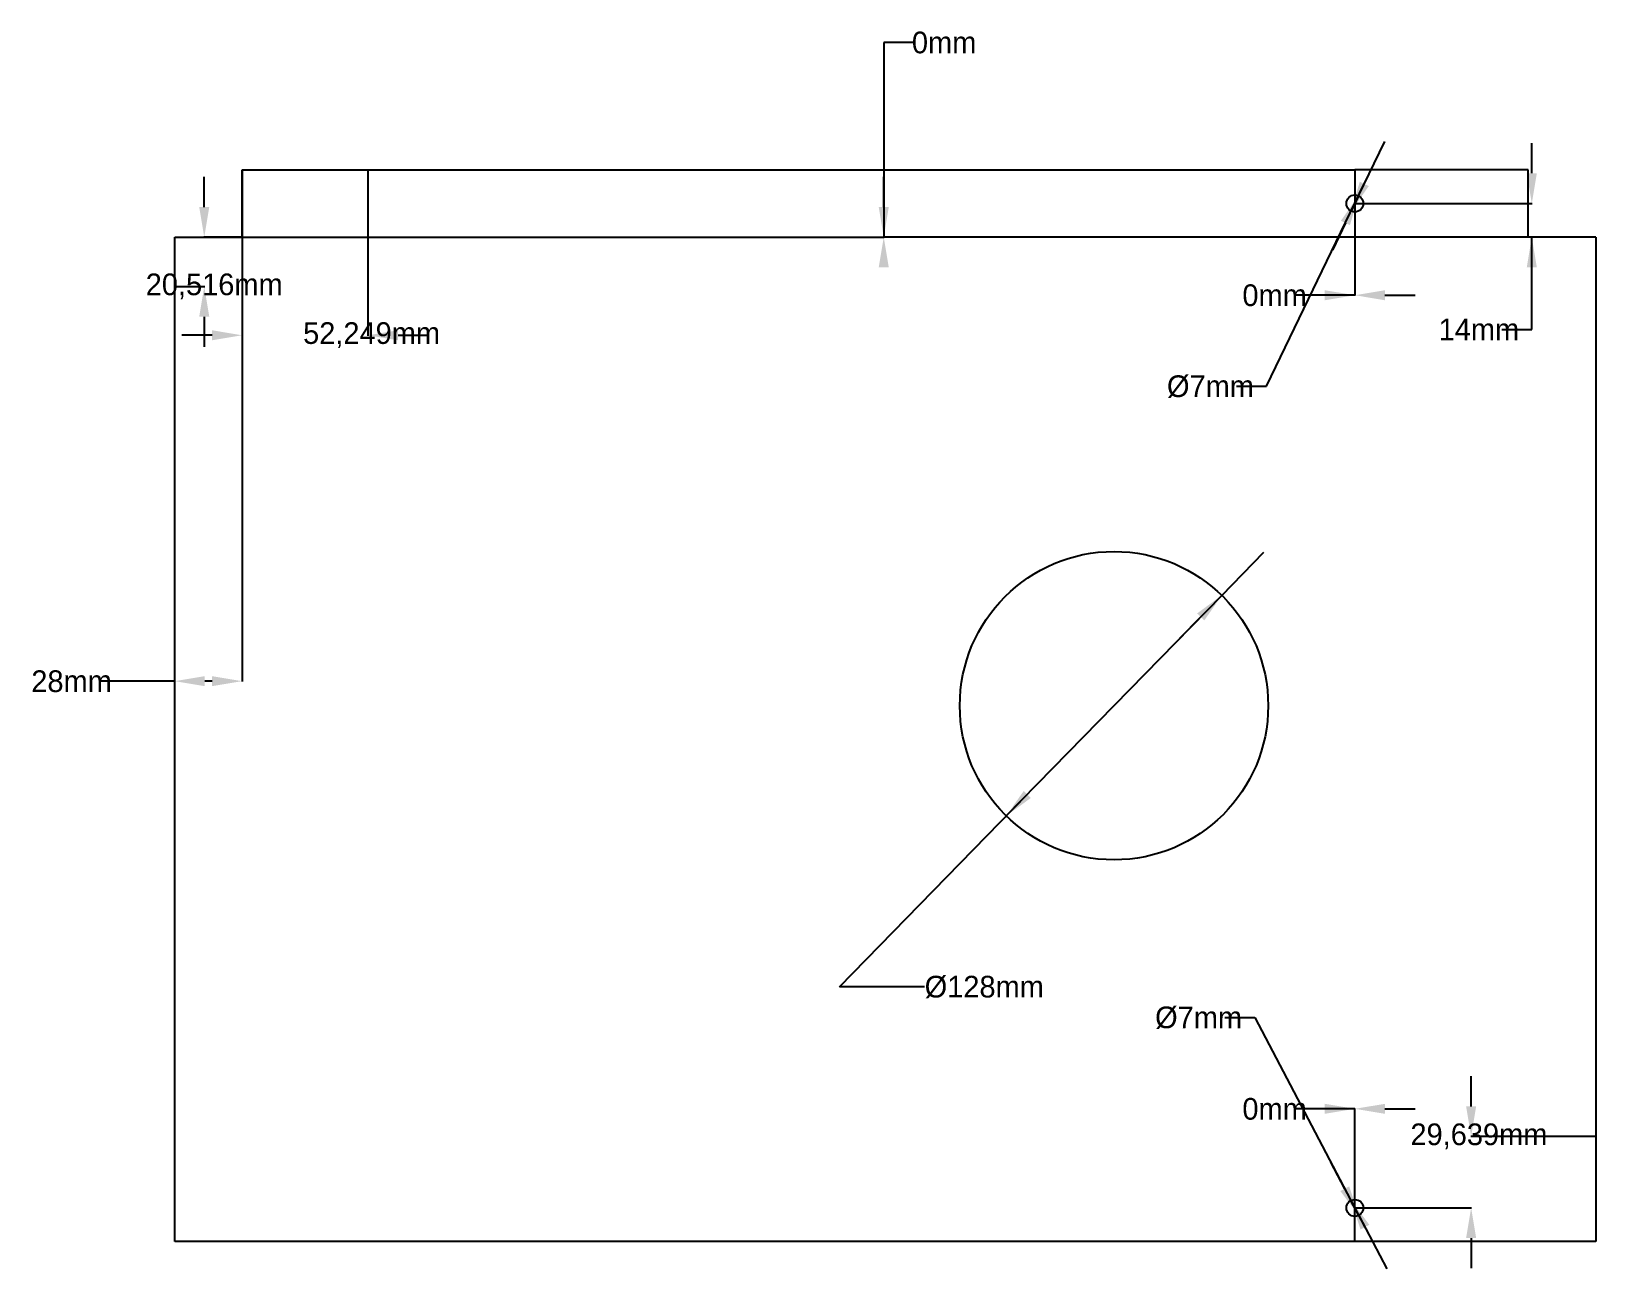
# Model space of a CAD drawing. Extents: x -60 to 590, y -11 to 502.
import ezdxf

# ---------------------------------------------------------------- set-up
doc = ezdxf.new("R2010")
doc.units = 0
doc.layers.get('0').update_dxf_attribs({"linetype": 'CONTINUOUS'})
doc.layers.get('DEFPOINTS').update_dxf_attribs({"linetype": 'CONTINUOUS'})
doc.styles.add('SPACECLAIM_ASME_CB', font='SpaceClaim ASME.ttf')
doc.dimstyles.new('SPACECLAIM_ASME_CB', dxfattribs={"dimtxt": 0.18, "dimasz": 0.18, "dimexe": 0.18, "dimexo": 0.0625, "dimgap": 0.09, "dimtad": 0, "dimtih": 1, "dimtoh": 1, "dimzin": 0, "dimcen": 0.09, "dimazin": 3, "dimtfac": 1, "dimtofl": 0, "dimtmove": 0, "dimatfit": 3})

# ---------------------------------------------------------------- blocks, each defined once
blk = doc.blocks.new('*D1')
at = {"color": 7}
for p, q in [((434.73, 268.27), (452.2, 286.16)), ((434.73, 268.27), (345.27, 176.73)), ((425.99, 259.33), (417.26, 250.39)), ((276.01, 105.85), (354.01, 185.67)), ((311.3, 105.85), (276.01, 105.85))]:
    blk.add_line(p, q, dxfattribs=at)
for points in [[(427.48, 257.88), (424.5, 260.79), (434.73, 268.27)], [(352.52, 187.12), (355.5, 184.21), (345.27, 176.73)]]:
    blk.add_solid(points, dxfattribs=at)
at = {"layer": 'DEFPOINTS', "color": 0}
for p in [(434.73, 268.27), (345.27, 176.73)]:
    blk.add_point(p, dxfattribs=at)
at = {"color": 7, "linetype": 'CONTINUOUS', "style": 'SPACECLAIM_ASME_CB'}
blk.add_text('Ø128mm', height=9, dxfattribs=at).set_placement((311.39, 101.36))
blk = doc.blocks.new('*D2')
at = {"color": 7}
for p, q in [((28, 444.94), (28, 232.49)), ((0, 232.67), (-31.54, 232.67)), ((0, 0.06), (0, 232.85)), ((15.5, 232.67), (12.5, 232.67))]:
    blk.add_line(p, q, dxfattribs=at)
for points in [[(12.5, 234.75), (12.5, 230.59), (0, 232.67)], [(15.5, 230.59), (15.5, 234.75), (28, 232.67)]]:
    blk.add_solid(points, dxfattribs=at)
at = {"layer": 'DEFPOINTS', "color": 0}
for p in [(28, 445), (0, 232.67), (0, 0)]:
    blk.add_point(p, dxfattribs=at)
at = {"color": 7, "linetype": 'CONTINUOUS', "style": 'SPACECLAIM_ASME_CB'}
blk.add_text('28mm', height=9, dxfattribs=at).set_placement((-59.53, 228.17))
blk = doc.blocks.new('*D3')
at = {"color": 7}
for p, q in [((306.91, 497.82), (294.41, 497.82)), ((294.41, 497.82), (294.41, 417)), ((294.41, 429.5), (294.41, 442)), ((0.06, 417), (294.59, 417)), ((589.94, 417), (294.23, 417))]:
    blk.add_line(p, q, dxfattribs=at)
for points in [[(292.32, 429.5), (296.49, 429.5), (294.41, 417)], [(296.49, 404.5), (292.32, 404.5), (294.41, 417)]]:
    blk.add_solid(points, dxfattribs=at)
at = {"layer": 'DEFPOINTS', "color": 0}
for p in [(0, 417), (294.41, 417), (590, 417)]:
    blk.add_point(p, dxfattribs=at)
at = {"color": 7, "linetype": 'CONTINUOUS', "style": 'SPACECLAIM_ASME_CB'}
blk.add_text('0mm', height=9, dxfattribs=at).set_placement((306.1, 493.32))
blk = doc.blocks.new('*D4')
at = {"color": 7}
for p, q in [((563.47, 443.5), (563.47, 456)), ((490.06, 431), (563.65, 431)), ((589.94, 417), (563.29, 417)), ((563.47, 378.72), (563.47, 417)), ((550.97, 378.72), (563.47, 378.72))]:
    blk.add_line(p, q, dxfattribs=at)
for points in [[(561.38, 443.5), (565.55, 443.5), (563.47, 431)], [(565.55, 404.5), (561.38, 404.5), (563.47, 417)]]:
    blk.add_solid(points, dxfattribs=at)
at = {"layer": 'DEFPOINTS', "color": 0}
for p in [(490, 431), (563.47, 431), (590, 417)]:
    blk.add_point(p, dxfattribs=at)
at = {"color": 7, "linetype": 'CONTINUOUS', "style": 'SPACECLAIM_ASME_CB'}
blk.add_text('14mm', height=9, dxfattribs=at).set_placement((524.78, 374.22))
blk = doc.blocks.new('*D5')
at = {"color": 7}
for p, q in [((490, 444.94), (490, 392.71)), ((490, 430.94), (490, 392.71)), ((490, 392.89), (465, 392.89)), ((477.5, 392.89), (465, 392.89)), ((502.5, 392.89), (515, 392.89))]:
    blk.add_line(p, q, dxfattribs=at)
for points in [[(477.5, 390.8), (477.5, 394.97), (490, 392.89)], [(502.5, 394.97), (502.5, 390.8), (490, 392.89)]]:
    blk.add_solid(points, dxfattribs=at)
at = {"layer": 'DEFPOINTS', "color": 0}
for p in [(490, 445), (490, 431), (490, 392.89)]:
    blk.add_point(p, dxfattribs=at)
at = {"color": 7, "linetype": 'CONTINUOUS', "style": 'SPACECLAIM_ASME_CB'}
blk.add_text('0mm', height=9, dxfattribs=at).set_placement((443.31, 388.39))
blk = doc.blocks.new('*D6')
at = {"color": 7}
for p, q in [((491.52, 434.15), (502.38, 456.67)), ((453.38, 355.1), (493.91, 439.11)), ((491.52, 434.15), (488.48, 427.85)), ((486.09, 422.89), (480.66, 411.64)), ((440.88, 355.1), (453.38, 355.1))]:
    blk.add_line(p, q, dxfattribs=at)
for points in [[(492.03, 440.01), (495.79, 438.2), (488.48, 427.85)], [(487.97, 421.99), (484.21, 423.8), (491.52, 434.15)]]:
    blk.add_solid(points, dxfattribs=at)
at = {"layer": 'DEFPOINTS', "color": 0}
for p in [(491.52, 434.15), (488.48, 427.85)]:
    blk.add_point(p, dxfattribs=at)
at = {"color": 7, "linetype": 'CONTINUOUS', "style": 'SPACECLAIM_ASME_CB'}
blk.add_text('Ø7mm', height=9, dxfattribs=at).set_placement((411.99, 350.62))
blk = doc.blocks.new('*D7')
at = {"color": 7}
for p, q in [((538.28, 56.14), (538.28, 68.64)), ((589.94, 43.64), (538.1, 43.64)), ((490.06, 14), (538.46, 14)), ((538.28, 1.5), (538.28, -11))]:
    blk.add_line(p, q, dxfattribs=at)
for points in [[(536.19, 56.14), (540.36, 56.14), (538.28, 43.64)], [(540.36, 1.5), (536.19, 1.5), (538.28, 14)]]:
    blk.add_solid(points, dxfattribs=at)
at = {"layer": 'DEFPOINTS', "color": 0}
for p in [(590, 43.64), (490, 14), (538.28, 14)]:
    blk.add_point(p, dxfattribs=at)
at = {"color": 7, "linetype": 'CONTINUOUS', "style": 'SPACECLAIM_ASME_CB'}
blk.add_text('29,639mm', height=9, dxfattribs=at).set_placement((513.08, 40.06))
blk = doc.blocks.new('*D8')
at = {"color": 7}
for p, q in [((490, 55.14), (465, 55.14)), ((477.5, 55.14), (465, 55.14)), ((490, 0.06), (490, 55.32)), ((490, 14.06), (490, 55.32)), ((502.5, 55.14), (515, 55.14))]:
    blk.add_line(p, q, dxfattribs=at)
for points in [[(477.5, 53.06), (477.5, 57.22), (490, 55.14)], [(502.5, 57.22), (502.5, 53.06), (490, 55.14)]]:
    blk.add_solid(points, dxfattribs=at)
at = {"layer": 'DEFPOINTS', "color": 0}
for p in [(490, 55.14), (490, 14), (490, 0)]:
    blk.add_point(p, dxfattribs=at)
at = {"color": 7, "linetype": 'CONTINUOUS', "style": 'SPACECLAIM_ASME_CB'}
blk.add_text('0mm', height=9, dxfattribs=at).set_placement((443.31, 50.64))
blk = doc.blocks.new('*D9')
at = {"color": 7}
for p, q in [((435.96, 93.1), (448.46, 93.1)), ((448.46, 93.1), (494.18, 6.03)), ((485.82, 21.97), (480, 33.03)), ((491.63, 10.9), (488.37, 17.1)), ((491.63, 10.9), (503.25, -11.23))]:
    blk.add_line(p, q, dxfattribs=at)
for points in [[(483.97, 21), (487.66, 22.94), (491.63, 10.9)], [(496.03, 7), (492.34, 5.06), (488.37, 17.1)]]:
    blk.add_solid(points, dxfattribs=at)
at = {"layer": 'DEFPOINTS', "color": 0}
for p in [(488.37, 17.1), (491.63, 10.9)]:
    blk.add_point(p, dxfattribs=at)
at = {"color": 7, "linetype": 'CONTINUOUS', "style": 'SPACECLAIM_ASME_CB'}
blk.add_text('Ø7mm', height=9, dxfattribs=at).set_placement((407.07, 88.61))
blk = doc.blocks.new('*D10')
at = {"color": 7}
for p, q in [((12.28, 429.5), (12.28, 442)), ((27.94, 417), (12.1, 417)), ((0.06, 396.48), (12.46, 396.48)), ((12.28, 383.98), (12.28, 371.48))]:
    blk.add_line(p, q, dxfattribs=at)
for points in [[(10.19, 429.5), (14.36, 429.5), (12.28, 417)], [(14.36, 383.98), (10.19, 383.98), (12.28, 396.48)]]:
    blk.add_solid(points, dxfattribs=at)
at = {"layer": 'DEFPOINTS', "color": 0}
for p in [(12.28, 417), (28, 417), (0, 396.48)]:
    blk.add_point(p, dxfattribs=at)
at = {"color": 7, "linetype": 'CONTINUOUS', "style": 'SPACECLAIM_ASME_CB'}
blk.add_text('20,516mm', height=9, dxfattribs=at).set_placement((-12.02, 392.9))
blk = doc.blocks.new('*D11')
at = {"color": 7}
for p, q in [((80.25, 444.94), (80.25, 376.08)), ((28, 416.94), (28, 376.08)), ((15.5, 376.26), (3, 376.26)), ((92.75, 376.26), (105.25, 376.26))]:
    blk.add_line(p, q, dxfattribs=at)
for points in [[(15.5, 374.18), (15.5, 378.35), (28, 376.26)], [(92.75, 378.35), (92.75, 374.18), (80.25, 376.26)]]:
    blk.add_solid(points, dxfattribs=at)
at = {"layer": 'DEFPOINTS', "color": 0}
for p in [(80.25, 445), (28, 417), (80.25, 376.26)]:
    blk.add_point(p, dxfattribs=at)
at = {"color": 7, "linetype": 'CONTINUOUS', "style": 'SPACECLAIM_ASME_CB'}
blk.add_text('52,249mm', height=9, dxfattribs=at).set_placement((53.33, 372.68))

msp = doc.modelspace()

# ---------------------------------------------------------------- linework, layer by layer
for p, q in [((28, 445), (390, 445)), ((28, 417), (28, 445)), ((390, 445), (490, 445)), ((562, 445), (490, 445)), ((562, 417), (562, 445)), ((0, 0), (0, 417)), ((0, 417), (28, 417)), ((590, 417), (562, 417)), ((590, 417), (590, 14)), ((590, 14), (590, 0)), ((390, 0), (0, 0)), ((490, 0), (390, 0)), ((590, 0), (490, 0))]:
    msp.add_line(p, q)
for centre, radius in [((490, 431), 3.5), ((390, 222.5), 64), ((490, 14), 3.5)]:
    msp.add_circle(centre, radius)

# ---------------------------------------------------------------- dimensions: what is measured, and where the dimension line sits
at = {"color": 7}
for base, p1, p2, angle, picture, middle in [((294.4061922819, 417), (0, 417), (590, 417), 90, '*D3', (317.3461922819, 497.8203368703)), ((563.4665, 431), (590, 417), (490, 431), 270, '*D4', (538.2765, 378.7158)), ((12.2765, 417), (0, 396.484), (28, 417), 90, '*D10', (12.2765, 396.484)), ((80.2486, 376.2644), (28, 417), (80.2486, 445), 180, '*D11', (78.5251, 376.2644)), ((490, 392.8882010774), (490, 431), (490, 445), 180, '*D5', (454.56, 392.8882010774)), ((538.2765, 14), (590, 43.639), (490, 14), 270, '*D7', (538.2765, 43.639)), ((490, 55.1394818387), (490, 0), (490, 14), 180, '*D8', (454.56, 55.1394818387))]:
    dim = msp.add_linear_dim(base=base, p1=p1, p2=p2, angle=angle, text='{\\fSpaceClaim ASME CB|b0|i0;<>}', dimstyle='SPACECLAIM_ASME_CB', override={"dimtxt": 9, "dimasz": 12.5, "dimtad": 0, "dimtih": 1, "dimtoh": 1, "dimdec": 3, "dimlfac": 1, "dimzin": 8, "dimdsep": 44, "dimlunit": 2, "dimpost": 'mm', "dimsah": 1, "dimclrd": 7, "dimclre": 7, "dimclrt": 7, "dimadec": 1, "dimtdec": 3, "dimtix": 1, "dimtzin": 8}, dxfattribs=at)
    dim.commit()
    dim.dimension.update_dxf_attribs({"geometry": picture, "text_midpoint": middle, "dimtype": 160})
for p1, p2, picture, middle in [((491.5209, 434.1523), (488.4791, 427.8477), '*D6', (426.392, 355.1018)), ((434.7292, 268.2744), (345.2708, 176.7256), '*D1', (331.1881, 105.8498)), ((491.6274, 10.9014), (488.3726, 17.0986), '*D9', (421.4675, 93.0957))]:
    dim = msp.add_diameter_dim_2p(p1=p1, p2=p2, text='{\\fSpaceClaim ASME CB|b0|i0;<>}', dimstyle='SPACECLAIM_ASME_CB', override={"dimtxt": 9, "dimasz": 12.5, "dimtad": 0, "dimtih": 1, "dimtoh": 1, "dimdec": 3, "dimlfac": 1, "dimzin": 8, "dimdsep": 44, "dimlunit": 2, "dimpost": 'mm', "dimsah": 1, "dimcen": 0, "dimclrd": 7, "dimclre": 7, "dimclrt": 7, "dimadec": 1, "dimtdec": 3, "dimtix": 1, "dimtofl": 1, "dimtzin": 8}, dxfattribs=at)
    dim.commit()
    dim.dimension.update_dxf_attribs({"geometry": picture, "text_midpoint": middle, "dimtype": 163})
dim = msp.add_linear_dim(base=(0, 232.6691), p1=(28, 445), p2=(0, 0), text='{\\fSpaceClaim ASME CB|b0|i0;<>}', dimstyle='SPACECLAIM_ASME_CB', override={"dimtxt": 9, "dimasz": 12.5, "dimtad": 0, "dimtih": 1, "dimtoh": 1, "dimdec": 3, "dimlfac": 1, "dimzin": 8, "dimdsep": 44, "dimlunit": 2, "dimpost": 'mm', "dimsah": 1, "dimclrd": 7, "dimclre": 7, "dimclrt": 7, "dimadec": 1, "dimtdec": 3, "dimtix": 1, "dimtzin": 8}, dxfattribs=at)
dim.commit()
dim.dimension.update_dxf_attribs({"geometry": '*D2', "text_midpoint": (-45.1381, 232.6691), "dimtype": 160})

doc.saveas('drawing.dxf')
